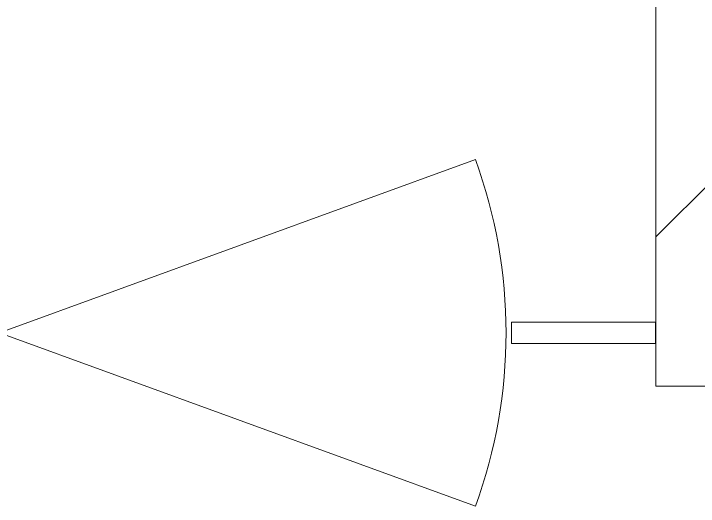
# Model space of a CAD drawing. Header units: millimetres. Extents: x -4000 to 187956, y -58990 to 162485.
# Drawn here: x 3398 to 4200, y 75959 to 76536 of the extents above; entities that cross this region are included whole.
import ezdxf

# ---------------------------------------------------------------- set-up
doc = ezdxf.new("R2010")
doc.units = ezdxf.units.MM
for name, color, linetype, lineweight in [('A-DOOR', 31, 'Continuous', 13), ('A-WALL', 113, 'Continuous', 13), ('A-WALL-PATT', 111, 'Continuous', 13)]:
    doc.layers.add(name, color=color, linetype=linetype, lineweight=lineweight)

# ---------------------------------------------------------------- blocks, each defined once
blk = doc.blocks.new('cua wc - 600 x 2000mm-V900-FFS - TANG 1')
at = {"layer": 'A-DOOR', "color": 5, "lineweight": 15}
for q in [(-100.28, 203.02), (-100.28, -203.02)]:
    blk.add_line((457.5, 0), q, dxfattribs=at)
blk.add_arc((457.5, 0), 593.58, 160, 200, dxfattribs=at)
blk = doc.blocks.new('CMF2_NHAXUONG_A_rvt-1-FFS - TANG 1')
at = {"layer": 'A-WALL-PATT', "lineweight": 9}
h = blk.add_hatch(dxfattribs=at)
h.set_pattern_fill('FP_12', color=250, style=0, pattern_type=2)
h.set_pattern_definition([(45, (0, 0), (-212.132, 212.132), [])])
h.paths.add_polyline_path([(4150, 76100), (4350, 76100), (4350, 78800), (4150, 78800), (4150, 76674.37)])
at = {"layer": 'A-WALL', "color": 50, "lineweight": 15}
for p, q in [((4150, 78800), (4150, 76100)), ((3981.04, 76175), (4149.79, 76175)), ((3981.04, 76175), (3981.04, 76150)), ((4149.79, 76175), (4149.79, 76150)), ((4149.79, 76150), (3981.04, 76150)), ((4150, 76100), (4350, 76100))]:
    blk.add_line(p, q, dxfattribs=at)
at = {"layer": 'A-WALL', "color": 35, "lineweight": 15}
for p, q in [((4149.79, 76175), (3981.04, 76175)), ((3981.04, 76150), (3981.04, 76175)), ((4149.79, 76175), (4149.79, 76150)), ((3981.04, 76150), (4149.79, 76150))]:
    blk.add_line(p, q, dxfattribs=at)
at = {"layer": 'A-DOOR', "color": 250, "lineweight": 9, "rotation": 180}
blk.add_blockref('cua wc - 600 x 2000mm-V900-FFS - TANG 1', (3838.54, 76162.5), dxfattribs=at)

msp = doc.modelspace()

# ---------------------------------------------------------------- block references
at = {"lineweight": 5}
msp.add_blockref('CMF2_NHAXUONG_A_rvt-1-FFS - TANG 1', (0, 0), dxfattribs=at)

doc.saveas('drawing.dxf')
